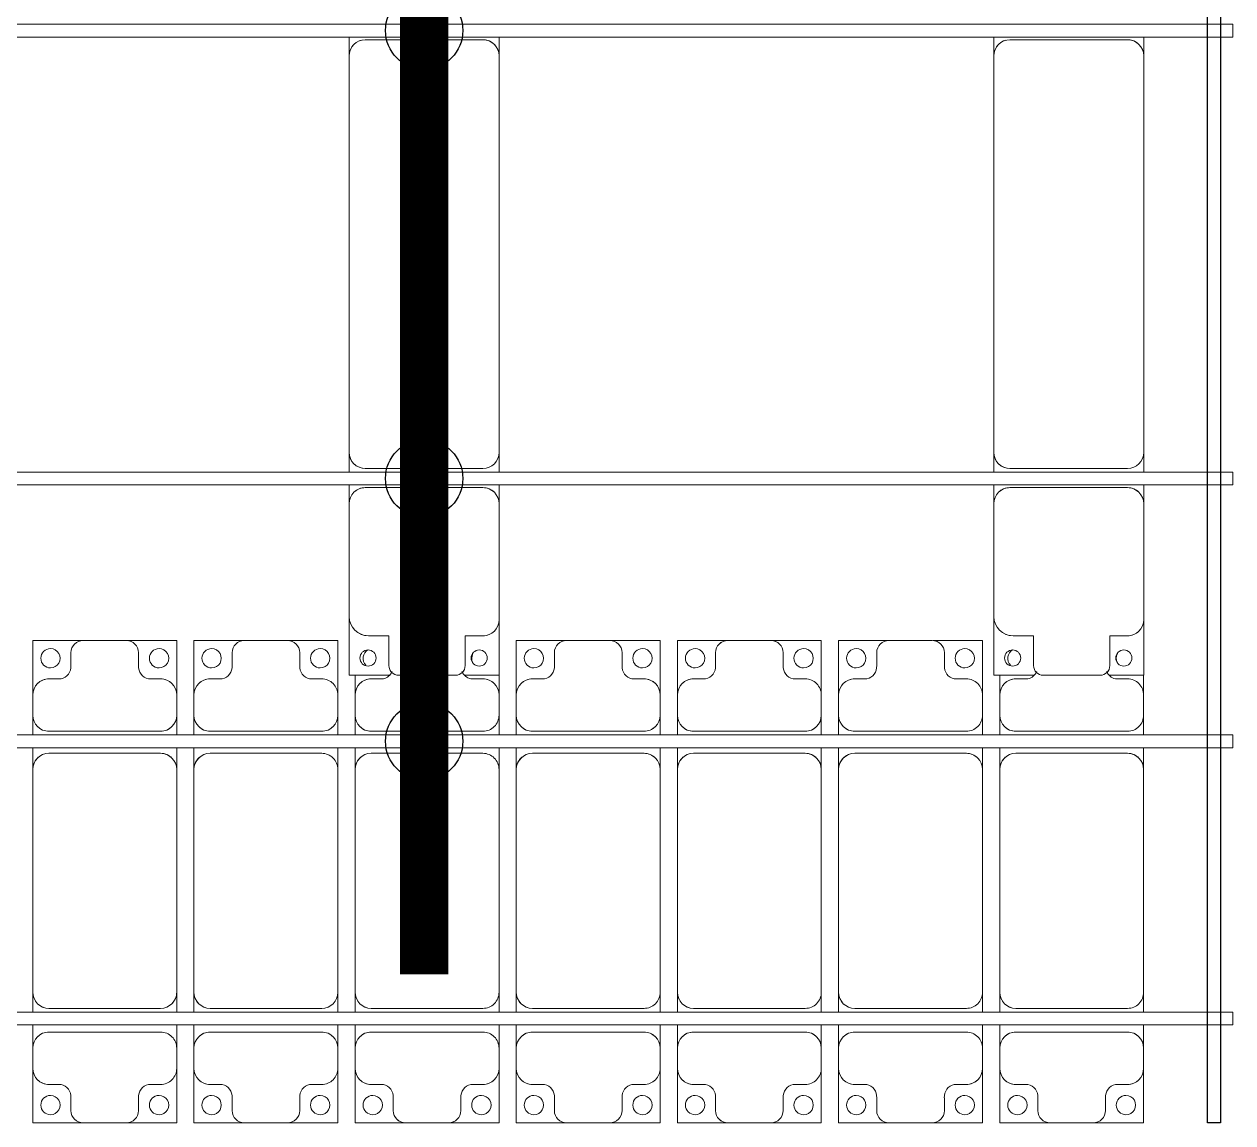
# Model space of a CAD drawing. Header units: millimetres. Extents: x -147246 to 112336, y -213734 to -86506.
# Drawn here: x 4644 to 8394, y -204519 to -201110 of the extents above; entities that cross this region are included whole.
import ezdxf

# ---------------------------------------------------------------- set-up
doc = ezdxf.new("R2010")
doc.units = ezdxf.units.MM
doc.layers.add('A-GENM', color=13, linetype='Continuous', lineweight=9)
doc.layers.add('S-BEAM', color=12, linetype='Continuous', lineweight=9)
doc.layers.add('GC-HOP 40x60 GIA CUONG', color=1, linetype='Continuous')

# ---------------------------------------------------------------- blocks, each defined once
blk = doc.blocks.new('Dai phao do pin - DẢI PHAO ĐỠ PIN-V52-BỐ TRÍ KHUNG KẾT CẤU BÈ PIN 05')
at = {"layer": 'A-GENM', "color": 7}
for p, q in [((-1312.2, 241.6), (-1129.7, 241.6)), ((-1312.2, 116.4), (-1312.2, 241.6)), ((-779.7, 241.6), (-1129.7, 241.6)), ((-779.7, 241.6), (-721.5, 241.6)), ((-681.5, 241.6), (-620.3, 241.6)), ((610.3, 241.6), (-620.3, 241.6)), ((610.3, 241.6), (668.5, 241.6)), ((-729.7, -173.4), (-729.7, 191.6)), ((-670.3, 191.6), (-670.3, -173.4)), ((660.3, -173.4), (660.3, 191.6)), ((-1189.7, 181.6), (-1189.7, 118.2)), ((-1189.7, 118.2), (-1282.2, 118.2)), ((-1312.2, 88.2), (-1312.2, -88.2)), ((-1312.2, -223.4), (-1312.2, -116.4)), ((-1282.2, -118.2), (-1189.7, -118.2)), ((-1189.7, -118.2), (-1189.7, -173.4)), ((-1139.7, -223.4), (-1312.2, -223.4)), ((-1139.7, -223.4), (-779.7, -223.4)), ((-721.5, -223.4), (-779.7, -223.4)), ((-620.3, -223.4), (-681.5, -223.4)), ((-620.3, -223.4), (610.3, -223.4)), ((668.5, -223.4), (610.3, -223.4))]:
    blk.add_line(p, q, dxfattribs=at)
for centre, radius, start, end in [((-1129.7, 181.6), 60, 90, 180), ((-779.7, 191.6), 50, 360, 90), ((-779.7, 191.6), 50, 360, 45), ((-620.3, 191.6), 50, 90, 180), ((-620.3, 191.6), 50, 105, 180), ((610.3, 191.6), 50, 360, 90), ((610.3, 191.6), 50, 15, 90), ((-1258.6, 183.2), 25, 0, 180), ((-1129.7, 181.6), 60, 150, 180), ((-1258.6, 183.2), 25, 180, 360), ((-1282.2, 88.2), 30, 90, 180), ((-1282.2, 88.2), 30, 120, 134.1027), ((-1282.2, -88.2), 30, 180, 270), ((-1282.2, -88.2), 30, 225.8978, 240), ((-1258.6, -161.8), 25, 0, 180), ((-1258.6, -161.8), 25, 180, 0), ((-1139.7, -173.4), 50, 180, 270), ((-1139.7, -173.4), 50, 180, 225), ((-779.7, -173.4), 50, 270, 360), ((-779.7, -173.4), 50, 315, 360), ((-620.3, -173.4), 50, 180, 270), ((-620.3, -173.4), 50, 180, 270), ((610.3, -173.4), 50, 270, 360), ((610.3, -173.4), 50, 285, 360)]:
    blk.add_arc(centre, radius, start, end, dxfattribs=at)
blk = doc.blocks.new('Dai phao do pin - DẢI PHAO ĐỠ PIN-V53-BỐ TRÍ KHUNG KẾT CẤU BÈ PIN 05')
at = {"layer": 'A-GENM', "color": 7}
for p, q in [((-1312.2, 241.6), (-1129.7, 241.6)), ((-1312.2, 116.4), (-1312.2, 241.6)), ((-779.7, 241.6), (-1129.7, 241.6)), ((-779.7, 241.6), (-721.5, 241.6)), ((-681.5, 241.6), (-620.3, 241.6)), ((610.3, 241.6), (-620.3, 241.6)), ((610.3, 241.6), (668.5, 241.6)), ((-729.7, -173.4), (-729.7, 191.6)), ((-670.3, 191.6), (-670.3, -173.4)), ((660.3, -173.4), (660.3, 191.6)), ((-1189.7, 181.6), (-1189.7, 118.2)), ((-1189.7, 118.2), (-1282.2, 118.2)), ((-1312.2, 88.2), (-1312.2, -88.2)), ((-1312.2, -223.4), (-1312.2, -116.4)), ((-1282.2, -118.2), (-1189.7, -118.2)), ((-1189.7, -118.2), (-1189.7, -173.4)), ((-1139.7, -223.4), (-1312.2, -223.4)), ((-1139.7, -223.4), (-779.7, -223.4)), ((-721.5, -223.4), (-779.7, -223.4)), ((-620.3, -223.4), (-681.5, -223.4)), ((-620.3, -223.4), (610.3, -223.4)), ((668.5, -223.4), (610.3, -223.4))]:
    blk.add_line(p, q, dxfattribs=at)
for centre, radius, start, end in [((-1129.7, 181.6), 60, 90, 180), ((-779.7, 191.6), 50, 360, 90), ((-779.7, 191.6), 50, 360, 45), ((-620.3, 191.6), 50, 90, 180), ((-620.3, 191.6), 50, 105, 180), ((610.3, 191.6), 50, 360, 90), ((610.3, 191.6), 50, 15, 90), ((-1258.6, 183.2), 25, 0, 180), ((-1129.7, 181.6), 60, 150, 180), ((-1258.6, 183.2), 25, 180, 360), ((-1282.2, 88.2), 30, 90, 180), ((-1282.2, -88.2), 30, 180, 270), ((-1282.2, -88.2), 30, 225.8982, 240), ((-1258.6, -161.8), 25, 0, 180), ((-1258.6, -161.8), 25, 180, 0), ((-1139.7, -173.4), 50, 180, 270), ((-1139.7, -173.4), 50, 180, 225), ((-779.7, -173.4), 50, 270, 360), ((-779.7, -173.4), 50, 315, 360), ((-620.3, -173.4), 50, 180, 270), ((-620.3, -173.4), 50, 180, 270), ((610.3, -173.4), 50, 270, 360), ((610.3, -173.4), 50, 285, 360)]:
    blk.add_arc(centre, radius, start, end, dxfattribs=at)
blk = doc.blocks.new('Dai phaodi lai - DẢI PHAO ĐI LẠI-25020-BỐ TRÍ KHUNG KẾT CẤU BÈ PIN 05')
at = {"layer": 'A-GENM', "color": 7}
for p, q in [((100776.8, 748.4), (100933.1, 748.4)), ((100776.8, 579.3), (100776.8, 748.4)), ((101066.9, 748.4), (100933.1, 748.4)), ((101066.9, 748.4), (101223.2, 748.4)), ((101223.2, 748.4), (101223.2, 579.3)), ((101276.8, 748.4), (101433.1, 748.4)), ((101276.8, 579.3), (101276.8, 748.4)), ((101566.9, 748.4), (101433.1, 748.4)), ((101566.9, 748.4), (101723.2, 748.4)), ((101723.2, 748.4), (101723.2, 579.3)), ((102276.8, 748.4), (102433.1, 748.4)), ((102276.8, 579.3), (102276.8, 748.4)), ((102566.9, 748.4), (102433.1, 748.4)), ((102566.9, 748.4), (102723.2, 748.4)), ((102723.2, 748.4), (102723.2, 579.3)), ((102776.8, 748.4), (102933.1, 748.4)), ((102776.8, 579.3), (102776.8, 748.4)), ((103066.9, 748.4), (102933.1, 748.4)), ((103066.9, 748.4), (103223.2, 748.4)), ((103223.2, 748.4), (103223.2, 579.3)), ((103276.8, 748.4), (103433.1, 748.4)), ((103276.8, 579.3), (103276.8, 748.4)), ((103566.9, 748.4), (103433.1, 748.4)), ((103570.2, 748.4), (103723.2, 748.4)), ((103723.2, 748.4), (103723.2, 579.3)), ((100895.1, 710.4), (100895.1, 670.7)), ((101104.9, 670.7), (101104.9, 710.4)), ((101395.1, 710.4), (101395.1, 670.7)), ((101604.9, 670.7), (101604.9, 710.4)), ((102395.1, 710.4), (102395.1, 670.7)), ((102604.9, 670.7), (102604.9, 710.4)), ((102895.1, 710.4), (102895.1, 670.7)), ((103104.9, 670.7), (103104.9, 710.4)), ((103395.1, 710.4), (103395.1, 670.7)), ((103604.9, 670.7), (103604.9, 710.4)), ((101776.8, 579.3), (101776.8, 641.7)), ((102223.2, 640.7), (102223.2, 579.3)), ((103776.8, 579.3), (103776.8, 641.7)), ((104223.2, 640.7), (104223.2, 579.3)), ((100864.3, 629.3), (100826.8, 629.3)), ((101173.2, 629.3), (101135.7, 629.3)), ((101364.3, 629.3), (101326.8, 629.3)), ((101673.2, 629.3), (101635.7, 629.3)), ((101864.3, 629.3), (101826.8, 629.3)), ((102173.2, 629.3), (102135.7, 629.3)), ((102364.3, 629.3), (102326.8, 629.3)), ((102673.2, 629.3), (102635.7, 629.3)), ((102864.3, 629.3), (102826.8, 629.3)), ((103173.2, 629.3), (103135.7, 629.3)), ((103364.3, 629.3), (103326.8, 629.3)), ((103673.2, 629.3), (103635.7, 629.3)), ((103864.3, 629.3), (103826.8, 629.3)), ((104173.2, 629.3), (104135.7, 629.3)), ((100776.8, 579.3), (100776.8, 516.7)), ((101223.2, 516.7), (101223.2, 579.3)), ((101276.8, 579.3), (101276.8, 516.7)), ((101723.2, 516.7), (101723.2, 579.3)), ((101776.8, 579.3), (101776.8, 516.7)), ((102223.2, 516.7), (102223.2, 579.3)), ((102276.8, 579.3), (102276.8, 516.7)), ((102723.2, 516.7), (102723.2, 579.3)), ((102776.8, 579.3), (102776.8, 516.7)), ((103223.2, 516.7), (103223.2, 579.3)), ((103276.8, 579.3), (103276.8, 516.7)), ((103723.2, 516.7), (103723.2, 579.3)), ((103776.8, 579.3), (103776.8, 516.7)), ((104223.2, 516.7), (104223.2, 579.3)), ((100776.8, 455.5), (100776.8, 516.7)), ((101223.2, 516.7), (101223.2, 455.5)), ((101276.8, 455.5), (101276.8, 516.7)), ((101723.2, 516.7), (101723.2, 455.5)), ((101776.8, 455.5), (101776.8, 516.7)), ((102223.2, 516.7), (102223.2, 455.5)), ((102276.8, 455.5), (102276.8, 516.7)), ((102723.2, 516.7), (102723.2, 455.5)), ((102776.8, 455.5), (102776.8, 516.7)), ((103223.2, 516.7), (103223.2, 455.5)), ((103276.8, 455.5), (103276.8, 516.7)), ((103723.2, 516.7), (103723.2, 455.5)), ((103776.8, 455.5), (103776.8, 516.7)), ((104223.2, 516.7), (104223.2, 455.5)), ((100826.8, 466.7), (101173.2, 466.7)), ((101326.8, 466.7), (101673.2, 466.7)), ((101826.8, 466.7), (102173.2, 466.7)), ((102326.8, 466.7), (102673.2, 466.7)), ((102826.8, 466.7), (103173.2, 466.7)), ((103326.8, 466.7), (103673.2, 466.7)), ((103826.8, 466.7), (104173.2, 466.7)), ((100776.8, 348.3), (100776.8, 415.5)), ((101223.2, 415.5), (101223.2, 348.3)), ((101276.8, 348.3), (101276.8, 415.5)), ((101723.2, 415.5), (101723.2, 348.3)), ((101776.8, 348.3), (101776.8, 415.5)), ((102223.2, 415.5), (102223.2, 348.3)), ((102276.8, 348.3), (102276.8, 415.5)), ((102723.2, 415.5), (102723.2, 348.3)), ((102776.8, 348.3), (102776.8, 415.5)), ((103223.2, 415.5), (103223.2, 348.3)), ((103276.8, 348.3), (103276.8, 415.5)), ((103723.2, 415.5), (103723.2, 348.3)), ((103776.8, 348.3), (103776.8, 415.5)), ((104223.2, 415.5), (104223.2, 348.3)), ((101173.2, 398.3), (100826.8, 398.3)), ((101673.2, 398.3), (101326.8, 398.3)), ((102173.2, 398.3), (101826.8, 398.3)), ((102673.2, 398.3), (102326.8, 398.3)), ((103173.2, 398.3), (102826.8, 398.3)), ((103673.2, 398.3), (103326.8, 398.3)), ((104173.2, 398.3), (103826.8, 398.3)), ((100776.8, 348.3), (100776.8, -343.3)), ((101223.2, -343.3), (101223.2, 348.3)), ((101276.8, 348.3), (101276.8, -343.3)), ((101723.2, -343.3), (101723.2, 348.3)), ((101776.8, 348.3), (101776.8, -343.3)), ((102223.2, -343.3), (102223.2, 348.3)), ((102276.8, 348.3), (102276.8, -343.3)), ((102723.2, -343.3), (102723.2, 348.3)), ((102776.8, 348.3), (102776.8, -343.3)), ((103223.2, -343.3), (103223.2, 348.3)), ((103276.8, 348.3), (103276.8, -343.3)), ((103723.2, -343.3), (103723.2, 348.3)), ((103776.8, 348.3), (103776.8, -343.3)), ((104223.2, -343.3), (104223.2, 348.3)), ((100776.8, -404.5), (100776.8, -343.3)), ((101223.2, -343.3), (101223.2, -404.5)), ((101276.8, -404.5), (101276.8, -343.3)), ((101723.2, -343.3), (101723.2, -404.5)), ((101776.8, -404.5), (101776.8, -343.3)), ((102223.2, -343.3), (102223.2, -404.5)), ((102276.8, -404.5), (102276.8, -343.3)), ((102723.2, -343.3), (102723.2, -404.5)), ((102776.8, -404.5), (102776.8, -343.3)), ((103223.2, -343.3), (103223.2, -404.5)), ((103276.8, -404.5), (103276.8, -343.3)), ((103723.2, -343.3), (103723.2, -404.5)), ((103776.8, -404.5), (103776.8, -343.3)), ((104223.2, -343.3), (104223.2, -404.5)), ((100826.8, -393.3), (101173.2, -393.3)), ((101326.8, -393.3), (101673.2, -393.3)), ((101826.8, -393.3), (102173.2, -393.3)), ((102326.8, -393.3), (102673.2, -393.3)), ((102826.8, -393.3), (103173.2, -393.3)), ((103326.8, -393.3), (103673.2, -393.3)), ((103826.8, -393.3), (104173.2, -393.3)), ((100776.8, -516.7), (100776.8, -444.5)), ((101223.2, -444.5), (101223.2, -516.7)), ((101276.8, -516.7), (101276.8, -444.5)), ((101723.2, -444.5), (101723.2, -516.7)), ((101776.8, -516.7), (101776.8, -444.5)), ((102223.2, -444.5), (102223.2, -516.7)), ((102276.8, -516.7), (102276.8, -444.5)), ((102723.2, -444.5), (102723.2, -516.7)), ((102776.8, -516.7), (102776.8, -444.5)), ((103223.2, -444.5), (103223.2, -516.7)), ((103276.8, -516.7), (103276.8, -444.5)), ((103723.2, -444.5), (103723.2, -516.7)), ((103776.8, -516.7), (103776.8, -444.5)), ((104223.2, -444.5), (104223.2, -516.7)), ((101173.2, -466.7), (100826.8, -466.7)), ((101673.2, -466.7), (101326.8, -466.7)), ((102173.2, -466.7), (101826.8, -466.7)), ((102673.2, -466.7), (102326.8, -466.7)), ((103173.2, -466.7), (102826.8, -466.7)), ((103673.2, -466.7), (103326.8, -466.7)), ((104173.2, -466.7), (103826.8, -466.7)), ((100776.8, -516.7), (100776.8, -579.3)), ((101223.2, -579.3), (101223.2, -516.7)), ((101276.8, -516.7), (101276.8, -579.3)), ((101723.2, -579.3), (101723.2, -516.7)), ((101776.8, -516.7), (101776.8, -579.3)), ((102223.2, -579.3), (102223.2, -516.7)), ((102276.8, -516.7), (102276.8, -579.3)), ((102723.2, -579.3), (102723.2, -516.7)), ((102776.8, -516.7), (102776.8, -579.3)), ((103223.2, -579.3), (103223.2, -516.7)), ((103276.8, -516.7), (103276.8, -579.3)), ((103723.2, -579.3), (103723.2, -516.7)), ((103776.8, -516.7), (103776.8, -579.3)), ((104223.2, -579.3), (104223.2, -516.7)), ((100776.8, -748.4), (100776.8, -579.3)), ((101223.2, -579.3), (101223.2, -748.4)), ((101276.8, -748.4), (101276.8, -579.3)), ((101723.2, -579.3), (101723.2, -748.4)), ((101776.8, -748.4), (101776.8, -579.3)), ((102223.2, -579.3), (102223.2, -748.4)), ((102276.8, -748.4), (102276.8, -579.3)), ((102723.2, -579.3), (102723.2, -748.4)), ((102776.8, -748.4), (102776.8, -579.3)), ((103223.2, -579.3), (103223.2, -748.4)), ((103276.8, -748.4), (103276.8, -579.3)), ((103723.2, -579.3), (103723.2, -748.4)), ((103776.8, -748.4), (103776.8, -579.3)), ((104223.2, -579.3), (104223.2, -748.4)), ((100826.8, -629.3), (100864.3, -629.3)), ((101135.7, -629.3), (101173.2, -629.3)), ((101326.8, -629.3), (101364.3, -629.3)), ((101635.7, -629.3), (101673.2, -629.3)), ((101826.8, -629.3), (101864.3, -629.3)), ((102135.7, -629.3), (102173.2, -629.3)), ((102326.8, -629.3), (102364.3, -629.3)), ((102635.7, -629.3), (102673.2, -629.3)), ((102826.8, -629.3), (102864.3, -629.3)), ((103135.7, -629.3), (103173.2, -629.3)), ((103326.8, -629.3), (103364.3, -629.3)), ((103635.7, -629.3), (103673.2, -629.3)), ((103826.8, -629.3), (103864.3, -629.3)), ((104135.7, -629.3), (104173.2, -629.3)), ((100895.1, -670.7), (100895.1, -710.4)), ((101104.9, -710.4), (101104.9, -670.7)), ((101395.1, -670.7), (101395.1, -710.4)), ((101604.9, -710.4), (101604.9, -670.7)), ((101895.1, -670.7), (101895.1, -710.4)), ((102104.9, -710.4), (102104.9, -670.7)), ((102395.1, -670.7), (102395.1, -710.4)), ((102604.9, -710.4), (102604.9, -670.7)), ((102895.1, -670.7), (102895.1, -710.4)), ((103104.9, -710.4), (103104.9, -670.7)), ((103395.1, -670.7), (103395.1, -710.4)), ((103604.9, -710.4), (103604.9, -670.7)), ((103895.1, -670.7), (103895.1, -710.4)), ((104104.9, -710.4), (104104.9, -670.7)), ((100933.1, -748.4), (100776.8, -748.4)), ((100933.1, -748.4), (101066.9, -748.4)), ((101223.2, -748.4), (101066.9, -748.4)), ((101433.1, -748.4), (101276.8, -748.4)), ((101433.1, -748.4), (101566.9, -748.4)), ((101723.2, -748.4), (101566.9, -748.4)), ((101933.1, -748.4), (101776.8, -748.4)), ((101933.1, -748.4), (102066.9, -748.4)), ((102223.2, -748.4), (102066.9, -748.4)), ((102433.1, -748.4), (102276.8, -748.4)), ((102433.1, -748.4), (102566.9, -748.4)), ((102723.2, -748.4), (102566.9, -748.4)), ((102933.1, -748.4), (102776.8, -748.4)), ((102933.1, -748.4), (103066.9, -748.4)), ((103223.2, -748.4), (103066.9, -748.4)), ((103433.1, -748.4), (103276.8, -748.4)), ((103433.1, -748.4), (103566.9, -748.4)), ((103723.2, -748.4), (103566.9, -748.4)), ((103933.1, -748.4), (103776.8, -748.4)), ((103933.1, -748.4), (104066.9, -748.4)), ((104223.2, -748.4), (104066.9, -748.4))]:
    blk.add_line(p, q, dxfattribs=at)
for centre, radius, start, end in [((100831.6, 693.3), 30, 90, 270), ((100831.6, 693.3), 30, 270, 90), ((100933.1, 710.4), 38, 90, 180), ((100933.1, 710.4), 38, 90, 135), ((101066.9, 710.4), 38, 0, 90), ((101066.9, 710.4), 38, 45, 90), ((101168.4, 693.3), 30, 90, 270), ((101168.4, 693.3), 30, 270, 90), ((101331.6, 693.3), 30, 90, 270), ((101331.6, 693.3), 30, 270, 90), ((101433.1, 710.4), 38, 90, 180), ((101433.1, 710.4), 38, 90, 135), ((101566.9, 710.4), 38, 0, 90), ((101566.9, 710.4), 38, 45, 90), ((101668.4, 693.3), 30, 90, 270), ((101668.4, 693.3), 30, 270, 90), ((101831.6, 693.3), 30, 120, 225), ((102331.6, 693.3), 30, 90, 270), ((102331.6, 693.3), 30, 270, 90), ((102433.1, 710.4), 38, 90, 180), ((102433.1, 710.4), 38, 90, 135), ((102566.9, 710.4), 38, 0, 90), ((102566.9, 710.4), 38, 45, 90), ((102668.4, 693.3), 30, 90, 270), ((102668.4, 693.3), 30, 270, 90), ((102831.6, 693.3), 30, 90, 270), ((102831.6, 693.3), 30, 270, 90), ((102933.1, 710.4), 38, 90, 180), ((102933.1, 710.4), 38, 90, 135), ((103066.9, 710.4), 38, 0, 90), ((103066.9, 710.4), 38, 45, 90), ((103168.4, 693.3), 30, 90, 270), ((103168.4, 693.3), 30, 270, 90), ((103331.6, 693.3), 30, 90, 270), ((103331.6, 693.3), 30, 270, 90), ((103433.1, 710.4), 38, 90, 180), ((103433.1, 710.4), 38, 90, 135), ((103566.9, 710.4), 38, 0, 90), ((103566.9, 710.4), 38, 45, 84.974), ((103668.4, 693.3), 30, 90, 270), ((103668.4, 693.3), 30, 270, 90), ((103831.6, 693.3), 30, 120, 225), ((102168.4, 693.3), 30, 150, 208.7658), ((104168.4, 693.3), 30, 150, 208.7677), ((100855.2, 668.2), 40, 283.1885, 3.5081), ((101144.8, 668.2), 40, 176.4919, 256.8115), ((101355.2, 668.2), 40, 283.1885, 3.5081), ((101644.8, 668.2), 40, 176.4919, 256.8115), ((101855.2, 668.2), 40, 283.1885, 336.1004), ((102144.8, 668.2), 40, 203.8994, 256.8115), ((102355.2, 668.2), 40, 283.1885, 3.5081), ((102644.8, 668.2), 40, 176.4919, 256.8115), ((102855.2, 668.2), 40, 283.1885, 3.5081), ((103144.8, 668.2), 40, 176.4919, 256.8115), ((103355.2, 668.2), 40, 283.1885, 3.5081), ((103644.8, 668.2), 40, 176.4919, 256.8115), ((103855.2, 668.2), 40, 283.1885, 336.0999), ((104144.8, 668.2), 40, 203.8999, 256.8115), ((100826.8, 579.3), 50, 90, 180), ((100826.8, 579.3), 50, 90, 135), ((101173.2, 579.3), 50, 0, 90), ((101173.2, 579.3), 50, 45, 90), ((101326.8, 579.3), 50, 90, 180), ((101326.8, 579.3), 50, 90, 135), ((101673.2, 579.3), 50, 360, 90), ((101673.2, 579.3), 50, 45, 90), ((101826.8, 579.3), 50, 90, 180), ((101826.8, 579.3), 50, 90, 135), ((102173.2, 579.3), 50, 0, 90), ((102173.2, 579.3), 50, 45, 90), ((102326.8, 579.3), 50, 90, 180), ((102326.8, 579.3), 50, 90, 135), ((102673.2, 579.3), 50, 0, 90), ((102673.2, 579.3), 50, 45, 90), ((102826.8, 579.3), 50, 90, 180), ((102826.8, 579.3), 50, 90, 135), ((103173.2, 579.3), 50, 360, 90), ((103173.2, 579.3), 50, 45, 90), ((103326.8, 579.3), 50, 90, 180), ((103326.8, 579.3), 50, 90, 135), ((103673.2, 579.3), 50, 360, 90), ((103673.2, 579.3), 50, 45, 90), ((103826.8, 579.3), 50, 90, 180), ((103826.8, 579.3), 50, 90, 135), ((104173.2, 579.3), 50, 360, 90), ((104173.2, 579.3), 50, 45, 90), ((100826.8, 516.7), 50, 180, 270), ((101173.2, 516.7), 50, 270, 360), ((101326.8, 516.7), 50, 180, 270), ((101673.2, 516.7), 50, 270, 360), ((101826.8, 516.7), 50, 180, 270), ((102173.2, 516.7), 50, 270, 0), ((102326.8, 516.7), 50, 180, 270), ((102673.2, 516.7), 50, 270, 360), ((102826.8, 516.7), 50, 180, 270), ((103173.2, 516.7), 50, 270, 360), ((103326.8, 516.7), 50, 180, 270), ((103673.2, 516.7), 50, 270, 0), ((103826.8, 516.7), 50, 180, 270), ((104173.2, 516.7), 50, 270, 0), ((100826.8, 516.7), 50, 225, 270), ((101173.2, 516.7), 50, 270, 315), ((101326.8, 516.7), 50, 225, 270), ((101673.2, 516.7), 50, 270, 315), ((101826.8, 516.7), 50, 225, 270), ((102173.2, 516.7), 50, 270, 315), ((102326.8, 516.7), 50, 225, 270), ((102673.2, 516.7), 50, 270, 315), ((102826.8, 516.7), 50, 225, 270), ((103173.2, 516.7), 50, 270, 315), ((103326.8, 516.7), 50, 225, 270), ((103673.2, 516.7), 50, 270, 315), ((103826.8, 516.7), 50, 225, 270), ((104173.2, 516.7), 50, 270, 315), ((100826.8, 348.3), 50, 90, 180), ((100826.8, 348.3), 50, 120, 165), ((101173.2, 348.3), 50, 0, 90), ((101173.2, 348.3), 50, 45, 90), ((101326.8, 348.3), 50, 90, 180), ((101326.8, 348.3), 50, 120, 165), ((101673.2, 348.3), 50, 360, 90), ((101673.2, 348.3), 50, 45, 90), ((101826.8, 348.3), 50, 90, 180), ((101826.8, 348.3), 50, 120, 165), ((102173.2, 348.3), 50, 360, 90), ((102173.2, 348.3), 50, 45, 90), ((102326.8, 348.3), 50, 90, 180), ((102326.8, 348.3), 50, 120, 165), ((102673.2, 348.3), 50, 0, 90), ((102673.2, 348.3), 50, 45, 90), ((102826.8, 348.3), 50, 90, 180), ((102826.8, 348.3), 50, 120, 165), ((103173.2, 348.3), 50, 0, 90), ((103173.2, 348.3), 50, 45, 90), ((103326.8, 348.3), 50, 90, 180), ((103326.8, 348.3), 50, 120, 165), ((103673.2, 348.3), 50, 0, 90), ((103673.2, 348.3), 50, 45, 90), ((103826.8, 348.3), 50, 90, 180), ((103826.8, 348.3), 50, 120, 165), ((104173.2, 348.3), 50, 0, 90), ((104173.2, 348.3), 50, 45, 90), ((100826.8, -343.3), 50, 180, 270), ((100826.8, -343.3), 50, 180, 255), ((101173.2, -343.3), 50, 270, 360), ((101173.2, -343.3), 50, 315, 0), ((101326.8, -343.3), 50, 180, 270), ((101326.8, -343.3), 50, 180, 255), ((101673.2, -343.3), 50, 270, 360), ((101673.2, -343.3), 50, 315, 0), ((101826.8, -343.3), 50, 180, 270), ((101826.8, -343.3), 50, 180, 255), ((102173.2, -343.3), 50, 270, 0), ((102173.2, -343.3), 50, 315, 0), ((102326.8, -343.3), 50, 180, 270), ((102326.8, -343.3), 50, 180, 255), ((102673.2, -343.3), 50, 270, 0), ((102673.2, -343.3), 50, 315, 0), ((102826.8, -343.3), 50, 180, 270), ((102826.8, -343.3), 50, 180, 255), ((103173.2, -343.3), 50, 270, 0), ((103173.2, -343.3), 50, 315, 0), ((103326.8, -343.3), 50, 180, 270), ((103326.8, -343.3), 50, 180, 255), ((103673.2, -343.3), 50, 270, 0), ((103673.2, -343.3), 50, 315, 0), ((103826.8, -343.3), 50, 180, 270), ((103826.8, -343.3), 50, 180, 255), ((104173.2, -343.3), 50, 270, 0), ((104173.2, -343.3), 50, 315, 0), ((100826.8, -516.7), 50, 90, 180), ((100826.8, -516.7), 50, 90, 135), ((101173.2, -516.7), 50, 360, 90), ((101173.2, -516.7), 50, 45, 90), ((101326.8, -516.7), 50, 90, 180), ((101326.8, -516.7), 50, 90, 135), ((101673.2, -516.7), 50, 0, 90), ((101673.2, -516.7), 50, 45, 90), ((101826.8, -516.7), 50, 90, 180), ((101826.8, -516.7), 50, 90, 135), ((102173.2, -516.7), 50, 360, 90), ((102173.2, -516.7), 50, 45, 90), ((102326.8, -516.7), 50, 90, 180), ((102326.8, -516.7), 50, 90, 135), ((102673.2, -516.7), 50, 0, 90), ((102673.2, -516.7), 50, 45, 90), ((102826.8, -516.7), 50, 90, 180), ((102826.8, -516.7), 50, 90, 135), ((103173.2, -516.7), 50, 0, 90), ((103173.2, -516.7), 50, 45, 90), ((103326.8, -516.7), 50, 90, 180), ((103326.8, -516.7), 50, 90, 135), ((103673.2, -516.7), 50, 360, 90), ((103673.2, -516.7), 50, 45, 90), ((103826.8, -516.7), 50, 90, 180), ((103826.8, -516.7), 50, 90, 135), ((104173.2, -516.7), 50, 0, 90), ((104173.2, -516.7), 50, 45, 90), ((100826.8, -579.3), 50, 180, 270), ((101173.2, -579.3), 50, 270, 0), ((101326.8, -579.3), 50, 180, 270), ((101673.2, -579.3), 50, 270, 0), ((101826.8, -579.3), 50, 180, 270), ((102173.2, -579.3), 50, 270, 360), ((102326.8, -579.3), 50, 180, 270), ((102673.2, -579.3), 50, 270, 0), ((102826.8, -579.3), 50, 180, 270), ((103173.2, -579.3), 50, 270, 0), ((103326.8, -579.3), 50, 180, 270), ((103673.2, -579.3), 50, 270, 360), ((103826.8, -579.3), 50, 180, 270), ((104173.2, -579.3), 50, 270, 360), ((100826.8, -579.3), 50, 225, 270), ((100855.2, -668.2), 40, 356.4919, 76.8115), ((101144.8, -668.2), 40, 103.1885, 183.5081), ((101173.2, -579.3), 50, 270, 315), ((101326.8, -579.3), 50, 225, 270), ((101355.2, -668.2), 40, 356.4919, 76.8115), ((101644.8, -668.2), 40, 103.1885, 183.5081), ((101673.2, -579.3), 50, 270, 315), ((101826.8, -579.3), 50, 225, 270), ((101855.2, -668.2), 40, 356.4919, 76.8115), ((102144.8, -668.2), 40, 103.1885, 183.5081), ((102173.2, -579.3), 50, 270, 315), ((102326.8, -579.3), 50, 225, 270), ((102355.2, -668.2), 40, 356.4919, 76.8115), ((102644.8, -668.2), 40, 103.1885, 183.5081), ((102673.2, -579.3), 50, 270, 315), ((102826.8, -579.3), 50, 225, 270), ((102855.2, -668.2), 40, 356.4919, 76.8115), ((103144.8, -668.2), 40, 103.1885, 183.5081), ((103173.2, -579.3), 50, 270, 315), ((103326.8, -579.3), 50, 225, 270), ((103355.2, -668.2), 40, 356.4919, 76.8115), ((103644.8, -668.2), 40, 103.1885, 183.5081), ((103673.2, -579.3), 50, 270, 315), ((103826.8, -579.3), 50, 225, 270), ((103855.2, -668.2), 40, 356.4919, 76.8115), ((104144.8, -668.2), 40, 103.1885, 183.5081), ((104173.2, -579.3), 50, 270, 315), ((100831.6, -693.3), 30, 90, 270), ((100831.6, -693.3), 30, 270, 90), ((101168.4, -693.3), 30, 90, 270), ((101168.4, -693.3), 30, 270, 90), ((101331.6, -693.3), 30, 90, 270), ((101331.6, -693.3), 30, 270, 90), ((101668.4, -693.3), 30, 90, 270), ((101668.4, -693.3), 30, 270, 90), ((101831.6, -693.3), 30, 90, 270), ((101831.6, -693.3), 30, 270, 90), ((102168.4, -693.3), 30, 90, 270), ((102168.4, -693.3), 30, 270, 90), ((102331.6, -693.3), 30, 90, 270), ((102331.6, -693.3), 30, 270, 90), ((102668.4, -693.3), 30, 90, 270), ((102668.4, -693.3), 30, 270, 90), ((102831.6, -693.3), 30, 90, 270), ((102831.6, -693.3), 30, 270, 90), ((103168.4, -693.3), 30, 90, 270), ((103168.4, -693.3), 30, 270, 90), ((103331.6, -693.3), 30, 90, 270), ((103331.6, -693.3), 30, 270, 90), ((103668.4, -693.3), 30, 90, 270), ((103668.4, -693.3), 30, 270, 90), ((103831.6, -693.3), 30, 90, 270), ((103831.6, -693.3), 30, 270, 90), ((104168.4, -693.3), 30, 90, 270), ((104168.4, -693.3), 30, 270, 90), ((100933.1, -710.4), 38, 180, 270), ((101066.9, -710.4), 38, 270, 360), ((101433.1, -710.4), 38, 180, 270), ((101566.9, -710.4), 38, 270, 360), ((101933.1, -710.4), 38, 180, 270), ((102066.9, -710.4), 38, 270, 360), ((102433.1, -710.4), 38, 180, 270), ((102566.9, -710.4), 38, 270, 0), ((102933.1, -710.4), 38, 180, 270), ((103066.9, -710.4), 38, 270, 0), ((103433.1, -710.4), 38, 180, 270), ((103566.9, -710.4), 38, 270, 360), ((103933.1, -710.4), 38, 180, 270), ((104066.9, -710.4), 38, 270, 0), ((100933.1, -710.4), 38, 225, 270), ((101066.9, -710.4), 38, 270, 315), ((101433.1, -710.4), 38, 225, 270), ((101566.9, -710.4), 38, 270, 315), ((101933.1, -710.4), 38, 225, 270), ((102066.9, -710.4), 38, 270, 315), ((102433.1, -710.4), 38, 225, 270), ((102566.9, -710.4), 38, 270, 315), ((102933.1, -710.4), 38, 225, 270), ((103066.9, -710.4), 38, 270, 315), ((103433.1, -710.4), 38, 225, 270), ((103566.9, -710.4), 38, 270, 315), ((103933.1, -710.4), 38, 225, 270), ((104066.9, -710.4), 38, 270, 315)]:
    blk.add_arc(centre, radius, start, end, dxfattribs=at)
blk = doc.blocks.new('Dầm C52 - Dầm C52-18923-BỐ TRÍ KHUNG KẾT CẤU BÈ PIN 05')
at = {"layer": 'S-BEAM', "color": 1}
for p, q in [((-52556.1, -20), (-52556.1, 20)), ((-52556.1, 20), (52556.1, 20)), ((52556.1, -20), (-52556.1, -20))]:
    blk.add_line(p, q, dxfattribs=at)
blk = doc.blocks.new('Dầm C52 - Hộp 40x60-25907-BỐ TRÍ KHUNG KẾT CẤU BÈ PIN 05')
at = {"layer": 'S-BEAM', "color": 3, "lineweight": 25}
for p, q in [((-55977.2, 20), (55977.2, 20)), ((55977.2, 20), (55977.2, -20)), ((55977.2, -20), (-55977.2, -20))]:
    blk.add_line(p, q, dxfattribs=at)
blk = doc.blocks.new('HOBANMONG_BEPIN 5_rvt-1-BỐ TRÍ KHUNG KẾT CẤU BÈ PIN 05')
at = {"layer": 'A-GENM', "color": 3, "lineweight": 25}
for name, p, rotation in [('Dai phao do pin - DẢI PHAO ĐỠ PIN-V52-BỐ TRÍ KHUNG KẾT CẤU BÈ PIN 05', (5894.1, -201818.3), 89.99977101252024), ('Dai phao do pin - DẢI PHAO ĐỠ PIN-V53-BỐ TRÍ KHUNG KẾT CẤU BÈ PIN 05', (7894.1, -201818.3), 89.99977101252024), ('Dai phaodi lai - DẢI PHAO ĐI LẠI-25020-BỐ TRÍ KHUNG KẾT CẤU BÈ PIN 05', (-96105.9, -203770.5), 359.9997710135151)]:
    blk.add_blockref(name, p, dxfattribs=dict(at, rotation=rotation))
at = {"layer": 'S-BEAM', "color": 3, "lineweight": 25}
for name, p, rotation in [('Dầm C52 - Hộp 40x60-25907-BỐ TRÍ KHUNG KẾT CẤU BÈ PIN 05', (8335.8, -148542.1), 269.9997710125197), ('Dầm C52 - Dầm C52-18923-BỐ TRÍ KHUNG KẾT CẤU BÈ PIN 05', (-44162.1, -201129.7), 179.9997710135151), ('Dầm C52 - Dầm C52-18923-BỐ TRÍ KHUNG KẾT CẤU BÈ PIN 05', (-44162.1, -202519.7), 179.9997710135151), ('Dầm C52 - Dầm C52-18923-BỐ TRÍ KHUNG KẾT CẤU BÈ PIN 05', (-44162.1, -203335.3), 179.9997710135151), ('Dầm C52 - Dầm C52-18923-BỐ TRÍ KHUNG KẾT CẤU BÈ PIN 05', (-44162.1, -204195.3), 179.9997710135151)]:
    blk.add_blockref(name, p, dxfattribs=dict(at, rotation=rotation))

msp = doc.modelspace()

# ---------------------------------------------------------------- linework, layer by layer
at = {"layer": 'GC-HOP 40x60 GIA CUONG', "const_width": 150}
msp.add_lwpolyline([(5885.1, -204058.2), (5885.1, -189058.2)], dxfattribs=at)
at = {"layer": 'GC-HOP 40x60 GIA CUONG'}
for centre in [(5885.1, -201129.7), (5885.1, -202519.7), (5885.1, -203335.3)]:
    msp.add_circle(centre, 120, dxfattribs=at)

# ---------------------------------------------------------------- block references
at = {"lineweight": 5}
msp.add_blockref('HOBANMONG_BEPIN 5_rvt-1-BỐ TRÍ KHUNG KẾT CẤU BÈ PIN 05', (0, 0), dxfattribs=at)

doc.saveas('drawing.dxf')
